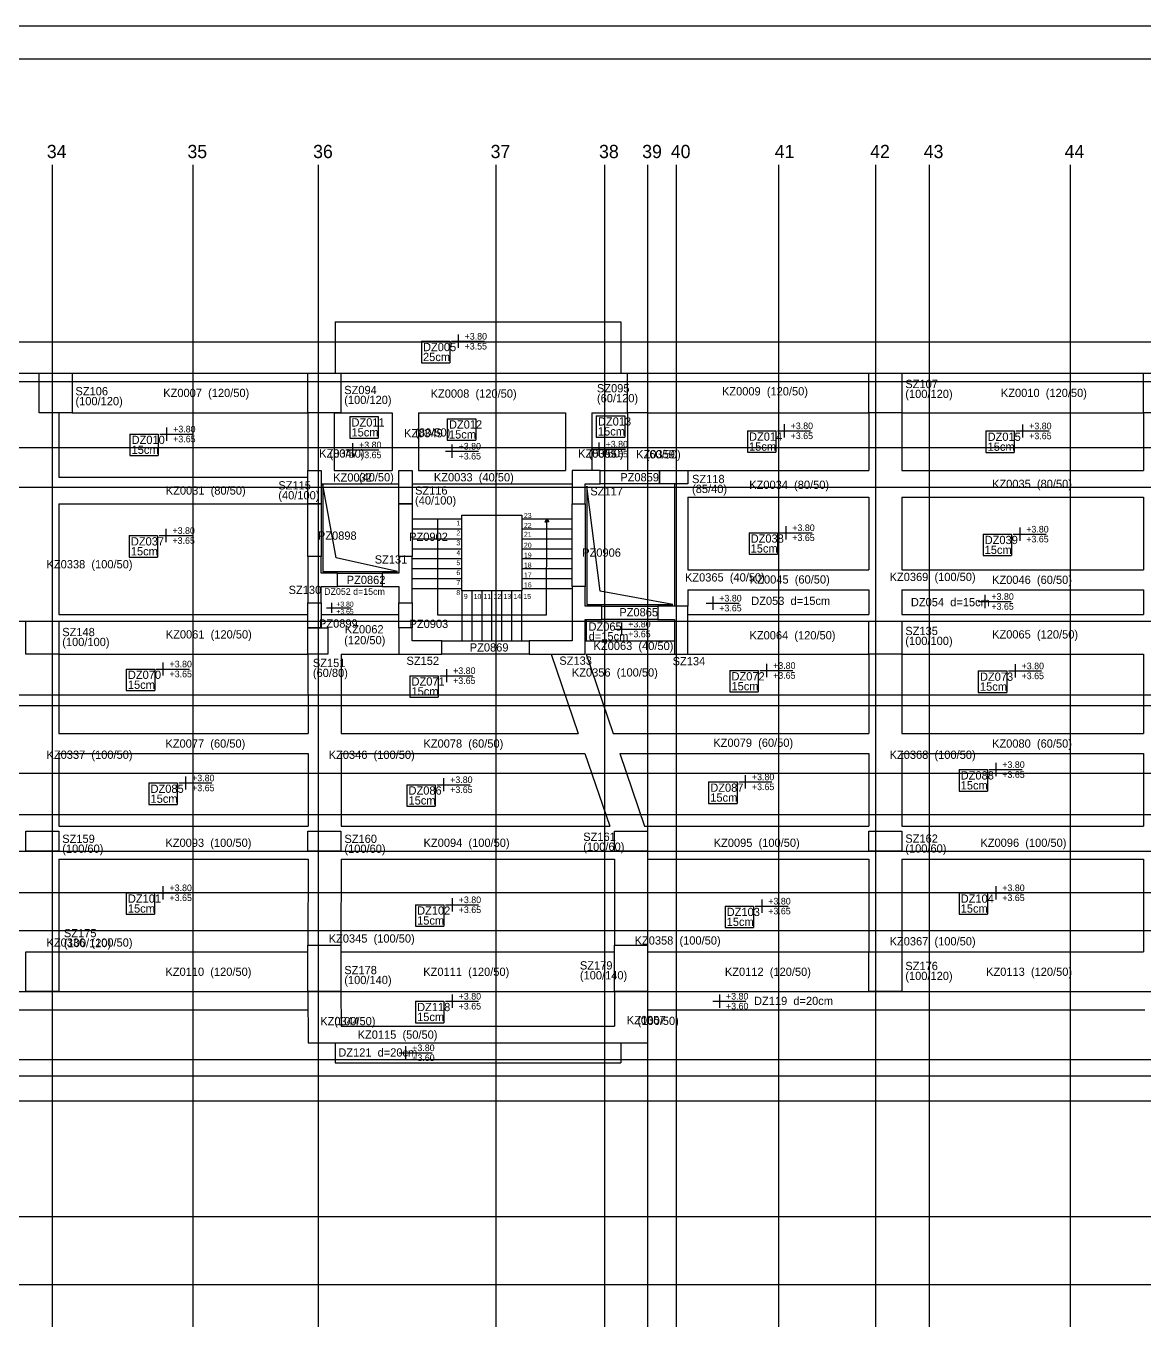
# Model space of a CAD drawing. Header units: millimetres. Extents: x -523454 to -504456, y -75378 to -66578.
# Drawn here: x -512089 to -508707, y -70491 to -66578 of the extents above; entities that cross this region are included whole.
import ezdxf

# ---------------------------------------------------------------- set-up
doc = ezdxf.new("R2010")
doc.units = ezdxf.units.MM
for name, color, linetype in [('KM Aks', 7, 'Continuous'), ('KM Döşeme Markası', 7, 'Continuous'), ('KM Döşeme Şaft', 7, 'Continuous'), ('KM Kesit Simge', 7, 'Continuous'), ('KM Kiriş', 7, 'Continuous'), ('KM Kiriş Markası', 7, 'Continuous'), ('KM Kolon', 7, 'Continuous'), ('KM Kolon Markası', 7, 'Continuous'), ('KM Perde', 7, 'Continuous'), ('KM Perde Markası', 7, 'Continuous'), ('LGP-SLAB2', 7, 'Continuous'), ('REBAR_DET2', 7, 'Continuous'), ('REBAR_DET3', 7, 'Continuous'), ('TABLO', 7, 'Continuous'), ('VM Aks Markası', 7, 'Continuous'), ('VM Kiriş', 7, 'Continuous'), ('VM Merdiven', 7, 'Continuous'), ('VM Merdiven Yazı', 7, 'Continuous')]:
    doc.layers.add(name, color=color, linetype=linetype)

msp = doc.modelspace()

# ---------------------------------------------------------------- linework, layer by layer
at = {"layer": 'KM Aks'}
for p, q in [((-512009.5, -66997.4), (-512009.5, -74152.7)), ((-511584.5, -66997.4), (-511584.5, -74152.7)), ((-511205, -66997.4), (-511205, -74152.7)), ((-510667.5, -66997.4), (-510667.5, -74152.7)), ((-510339.5, -66997.4), (-510339.5, -74152.7)), ((-510209.5, -66997.4), (-510209.5, -74152.7)), ((-510122.5, -66997.4), (-510122.5, -74152.7)), ((-509812.5, -66997.4), (-509812.5, -74152.7)), ((-509519.5, -66997.4), (-509519.5, -74152.7)), ((-509357.5, -66997.4), (-509357.5, -74152.7)), ((-508931, -66997.4), (-508931, -74152.7)), ((-521159.5, -67532.4), (-507288.3, -67532.4)), ((-521159.5, -67652.4), (-507288.3, -67652.4)), ((-521159.5, -67852.4), (-507288.3, -67852.4)), ((-521159.5, -67972.4), (-507288.3, -67972.4)), ((-521159.5, -68377.4), (-507288.3, -68377.4)), ((-521159.5, -68632.4), (-507288.3, -68632.4)), ((-521159.5, -68837.4), (-507288.3, -68837.4)), ((-521159.5, -68961.4), (-507288.3, -68961.4)), ((-521159.5, -69072.4), (-507288.3, -69072.4)), ((-521159.5, -69197.4), (-507288.3, -69197.4)), ((-521159.5, -69312.4), (-507288.3, -69312.4)), ((-521159.5, -69497.4), (-507288.3, -69497.4)), ((-521159.5, -69702.4), (-507288.3, -69702.4)), ((-521159.5, -69752.4), (-507288.3, -69752.4)), ((-521159.5, -69827.4), (-507288.3, -69827.4)), ((-521159.5, -70177.4), (-507288.3, -70177.4)), ((-521159.5, -70382.4), (-507288.3, -70382.4))]:
    msp.add_line(p, q, dxfattribs=at)
at = {"layer": 'KM Döşeme Şaft'}
for points in [[(-510965.1, -68227.1), (-511150.9, -68185.9), (-511191.5, -67965.6), (-511191.5, -68227.1)], [(-510132.1, -68327.4), (-510352, -68286.2), (-510392.6, -67969.7), (-510392.6, -68327.4)]]:
    msp.add_lwpolyline(points, close=True, dxfattribs=at)
at = {"layer": 'KM Kesit Simge'}
msp.add_line((-520808.7, -68600.1), (-507720.9, -68600.1), dxfattribs=at)
at = {"layer": 'KM Kiriş'}
for p, q in [((-511154.4, -67472.3), (-511154.4, -67627.3)), ((-511154.4, -67472.3), (-510289.5, -67472.3)), ((-510289.5, -67472.3), (-510289.5, -67627.3)), ((-513024.5, -67627.3), (-512049.5, -67627.3)), ((-511949.5, -67627.3), (-511236.5, -67627.3)), ((-511176.5, -67627.3), (-510901.5, -67627.3)), ((-510981.5, -67627.3), (-510269.5, -67627.3)), ((-510209.4, -67627.3), (-509539.4, -67627.3)), ((-509439.5, -67627.3), (-508689.5, -67627.3)), ((-511989.5, -67747.4), (-511989.5, -67942.3)), ((-511949.5, -67747.3), (-511236.5, -67747.3)), ((-511236.5, -67747.3), (-511236.5, -67922.3)), ((-511156.5, -67747.3), (-510981.5, -67747.3)), ((-511156.5, -67747.3), (-511156.5, -67922.3)), ((-510981.5, -67747.3), (-510981.5, -67922.3)), ((-510901.5, -67747.3), (-510457.5, -67747.3)), ((-510901.5, -67747.3), (-510901.5, -67922.3)), ((-510457.5, -67747.3), (-510457.5, -67922.3)), ((-510377.5, -67747.3), (-510269.5, -67747.3)), ((-510377.5, -67747.3), (-510377.5, -67922.3)), ((-510269.5, -67747.3), (-510269.5, -67922.3)), ((-510209.5, -67747.3), (-510209.5, -67922.3)), ((-510209.4, -67747.3), (-509539.4, -67747.3)), ((-509539.4, -67747.4), (-509539.4, -67922.3)), ((-509439.5, -67747.3), (-508709.4, -67747.3)), ((-509439.5, -67747.4), (-509439.5, -67922.3)), ((-508709.4, -67747.3), (-508709.4, -67922.3)), ((-511156.5, -67922.3), (-510981.5, -67922.3)), ((-510901.5, -67922.3), (-510457.5, -67922.3)), ((-510087.5, -67922.3), (-509539.4, -67922.3)), ((-509439.5, -67922.3), (-508709.4, -67922.3)), ((-511989.5, -67942.3), (-511236.5, -67942.3)), ((-511196.5, -67962.3), (-510961.5, -67962.3)), ((-510921.5, -67962.3), (-510437.5, -67962.3)), ((-510127.5, -67962.3), (-510127.5, -68282.3)), ((-510087.5, -68002.3), (-509539.4, -68002.3)), ((-510087.5, -68002.3), (-510087.5, -68222.3)), ((-509539.4, -68002.3), (-509539.4, -68222.3)), ((-509439.5, -68002.3), (-508709.4, -68002.3)), ((-509439.5, -68002.3), (-509439.5, -68222.3)), ((-508709.4, -68002.3), (-508709.4, -68222.3)), ((-511989.5, -68022.3), (-511236.5, -68022.3)), ((-511989.5, -68022.3), (-511989.5, -68357.3)), ((-510127.5, -68222.3), (-510127.5, -68332.3)), ((-510087.5, -68222.3), (-509539.4, -68222.3)), ((-509439.5, -68222.3), (-508709.4, -68222.3)), ((-510087.5, -68282.3), (-509539.4, -68282.3)), ((-510087.5, -68282.3), (-510087.5, -68332.3)), ((-509539.4, -68282.3), (-509539.4, -68357.3)), ((-509439.5, -68282.3), (-508709.4, -68282.3)), ((-509439.5, -68282.3), (-509439.5, -68357.3)), ((-508709.4, -68282.3), (-508709.4, -68357.3)), ((-511989.5, -68357.3), (-511236.5, -68357.3)), ((-511196.5, -68357.3), (-510961.5, -68357.3)), ((-510087.5, -68357.3), (-509539.4, -68357.3)), ((-509439.5, -68357.3), (-508709.4, -68357.3)), ((-510395, -68372.3), (-510395, -68437.3)), ((-510397.5, -68437.3), (-510127.5, -68437.3)), ((-511989.5, -68477.3), (-511236.6, -68477.3)), ((-511989.5, -68477.3), (-511989.5, -68717.3)), ((-511236.6, -68477.4), (-511236, -68717.3)), ((-511136, -68477.3), (-510961.5, -68477.3)), ((-511136, -68477.3), (-511136, -68717.3)), ((-510500.6, -68477.3), (-510418.9, -68717.3)), ((-510395, -68477.3), (-510127.5, -68477.3)), ((-510395, -68477.3), (-510313.3, -68717.3)), ((-510087.5, -68477.3), (-509539.4, -68477.3)), ((-509539.4, -68477.3), (-509539.4, -68717.3)), ((-509439.5, -68477.3), (-508709.4, -68477.3)), ((-509439.5, -68477.3), (-509439.5, -68717.3)), ((-508709.4, -68477.3), (-508709.4, -68717.3)), ((-511989.5, -68717.3), (-511236, -68717.3)), ((-511136, -68717.3), (-510418.9, -68717.3)), ((-510313.3, -68717.3), (-509539.4, -68717.3)), ((-509439.5, -68717.3), (-508709.4, -68717.3)), ((-511989.5, -68777.3), (-511236, -68777.3)), ((-511989.5, -68777.3), (-511989.5, -68997.3)), ((-511236, -68777.3), (-511236, -68997.3)), ((-511136, -68777.3), (-510398.5, -68777.3)), ((-511136, -68777.3), (-511136, -68997.3)), ((-510398.5, -68777.3), (-510323.6, -68997.3)), ((-510292.9, -68777.3), (-509539.4, -68777.3)), ((-510292.9, -68777.3), (-510218, -68997.3)), ((-509539.4, -68777.3), (-509539.4, -68997.3)), ((-509439.5, -68777.3), (-508709.4, -68777.3)), ((-509439.5, -68777.3), (-509439.5, -68997.3)), ((-508709.4, -68777.3), (-508709.4, -68997.3)), ((-511989.5, -68997.3), (-511236, -68997.3)), ((-511136, -68997.3), (-510323.6, -68997.3)), ((-510218, -68997.3), (-509539.4, -68997.3)), ((-509439.5, -68997.3), (-508709.4, -68997.3)), ((-511989.5, -69097.3), (-511236, -69097.3)), ((-511989.5, -69097.3), (-511989.5, -69377.3)), ((-511236, -69097.3), (-511236.5, -69357.4)), ((-511136, -69097.3), (-511136.5, -69357.4)), ((-511136, -69097.3), (-510309.5, -69097.3)), ((-510309.5, -69097.3), (-510309.4, -69357.4)), ((-510209.5, -69097.3), (-509539.4, -69097.3)), ((-510209.5, -69097.3), (-510209.4, -69357.4)), ((-509539.4, -69097.3), (-509539.4, -69377.3)), ((-509439.5, -69097.3), (-508709.4, -69097.3)), ((-509439.5, -69097.3), (-509439.5, -69377.3)), ((-508709.4, -69097.3), (-508709.4, -69377.3)), ((-511989.5, -69377.3), (-511236.5, -69377.3)), ((-511136.5, -69377.3), (-510309.4, -69377.3)), ((-510209.4, -69377.3), (-509539.4, -69377.3)), ((-509439.5, -69377.3), (-508709.4, -69377.3)), ((-512739.5, -69497.3), (-512069.5, -69497.3)), ((-511989.5, -69497.3), (-511236.5, -69497.3)), ((-511236.5, -69497.4), (-511236, -69652.3)), ((-511136.5, -69497.4), (-511136, -69602.3)), ((-511136, -69497.3), (-510309.5, -69497.3)), ((-510309.4, -69497.4), (-510309.5, -69602.3)), ((-510209.5, -69497.4), (-510209.5, -69652.3)), ((-510209.4, -69497.3), (-509519.5, -69497.3)), ((-509459.5, -69497.3), (-508704.6, -69497.3)), ((-512739.5, -69552.4), (-511236.5, -69552.4)), ((-510210.5, -69552.4), (-508704.6, -69552.4)), ((-511136, -69602.3), (-510309.5, -69602.3)), ((-511236, -69652.3), (-510209.5, -69652.3)), ((-511154.4, -69652.3), (-511154.4, -69712.3)), ((-510289.5, -69652.3), (-510289.5, -69712.3)), ((-511154.4, -69712.3), (-510289.5, -69712.3))]:
    msp.add_line(p, q, dxfattribs=at)
at = {"layer": 'KM Kolon'}
for points in [[(-512049.5, -67627.3), (-511949.5, -67627.3), (-511949.5, -67747.3), (-512049.5, -67747.3)], [(-511236.5, -67627.3), (-511136.5, -67627.3), (-511136.5, -67747.3), (-511236.5, -67747.3)], [(-510269.5, -67627.3), (-510209.5, -67627.3), (-510209.5, -67747.3), (-510269.5, -67747.3)], [(-509539.4, -67627.3), (-509439.5, -67627.3), (-509439.5, -67747.3), (-509539.4, -67747.3)], [(-508709.4, -67627.3), (-508609.4, -67627.3), (-508609.4, -67747.3), (-508709.4, -67747.3)], [(-511236.5, -67922.3), (-511196.5, -67922.3), (-511196.5, -68022.3), (-511236.5, -68022.3)], [(-510961.5, -67922.2), (-510921.5, -67922.2), (-510921.5, -68022.2), (-510961.5, -68022.2)], [(-510437.5, -68022.3), (-510397.5, -68022.3), (-510397.5, -67962.3), (-510352.5, -67962.3), (-510352.5, -67922.3), (-510437.5, -67922.3)], [(-510172.5, -67922.3), (-510087.5, -67922.3), (-510087.5, -67962.3), (-510172.5, -67962.3)], [(-511196.5, -68182.3), (-511236.5, -68182.3), (-511236.5, -68322.3), (-511196.5, -68322.3), (-511196.5, -68272.3), (-511146.5, -68272.3), (-511146.5, -68232.3), (-511196.5, -68232.3)], [(-510961.5, -68322.3), (-510921.5, -68322.3), (-510921.5, -68182.3), (-510961.5, -68182.3), (-510961.5, -68232.3), (-511011.5, -68232.3), (-511011.5, -68272.3), (-510961.5, -68272.3)], [(-510397.5, -68272.3), (-510437.5, -68272.3), (-510437.5, -68437.3), (-510567.5, -68437.3), (-510567.5, -68477.3), (-510397.5, -68477.3), (-510397.5, -68372.3), (-510347.5, -68372.3), (-510347.5, -68332.3), (-510397.5, -68332.3)], [(-510177.5, -68332.3), (-510177.5, -68372.3), (-510127.5, -68372.3), (-510127.5, -68477.3), (-510087.5, -68477.3), (-510087.5, -68332.3)], [(-512089.5, -68377.3), (-511989.5, -68377.3), (-511989.5, -68477.3), (-512089.5, -68477.3)], [(-509539.4, -68377.3), (-509439.5, -68377.3), (-509439.5, -68477.3), (-509539.4, -68477.3)], [(-511236.5, -68397.3), (-511176.5, -68397.3), (-511176.5, -68477.3), (-511236.5, -68477.3)], [(-510831.5, -68477.3), (-510831.5, -68437.3), (-510921.5, -68437.3), (-510921.5, -68397.3), (-510961.5, -68397.3), (-510961.5, -68477.3)], [(-512089.5, -69012.3), (-511989.5, -69012.3), (-511989.5, -69072.3), (-512089.5, -69072.3)], [(-511236.5, -69012.3), (-511136.5, -69012.3), (-511136.5, -69072.3), (-511236.5, -69072.3)], [(-510309.5, -69012.3), (-510209.5, -69012.3), (-510209.5, -69072.3), (-510309.5, -69072.3)], [(-509539.4, -69012.3), (-509439.5, -69012.3), (-509439.5, -69072.3), (-509539.4, -69072.3)], [(-511236.5, -69357.3), (-511136.5, -69357.3), (-511136.5, -69497.3), (-511236.5, -69497.3)], [(-510309.5, -69357.3), (-510209.5, -69357.3), (-510209.5, -69497.3), (-510309.5, -69497.3)], [(-512089.5, -69377.3), (-511989.5, -69377.3), (-511989.5, -69497.3), (-512089.5, -69497.3)], [(-509539.4, -69377.3), (-509439.5, -69377.3), (-509439.5, -69497.3), (-509539.4, -69497.3)]]:
    msp.add_lwpolyline(points, close=True, dxfattribs=at)
at = {"layer": 'KM Perde'}
for points in [[(-510352.5, -67922.3), (-510172.5, -67922.3), (-510172.5, -67962.3), (-510352.5, -67962.3)], [(-511196.5, -68022.3), (-511196.5, -68182.3), (-511236.5, -68182.3), (-511236.5, -68022.3)], [(-510921.5, -68022.2), (-510921.5, -68182.3), (-510961.5, -68182.3), (-510961.5, -68022.2)], [(-510397.5, -68022.3), (-510397.5, -68272.3), (-510437.5, -68272.3), (-510437.5, -68022.3)], [(-511146.5, -68232.3), (-511011.5, -68232.3), (-511011.5, -68272.3), (-511146.5, -68272.3)], [(-511196.5, -68322.3), (-511196.5, -68397.4), (-511236.6, -68397.4), (-511236.5, -68322.3)], [(-510921.5, -68322.3), (-510921.5, -68397.3), (-510961.5, -68397.3), (-510961.5, -68322.3)], [(-510347.5, -68332.3), (-510177.5, -68332.3), (-510177.5, -68372.3), (-510347.5, -68372.3)], [(-510831.5, -68437.3), (-510567.5, -68437.3), (-510567.5, -68477.3), (-510831.5, -68477.3)]]:
    msp.add_lwpolyline(points, close=True, dxfattribs=at)
at = {"layer": 'LGP-SLAB2'}
for p, q in [((-510893.2, -67531.1), (-510807.4, -67531.1)), ((-510893.2, -67531.1), (-510893.2, -67596.1)), ((-510807.4, -67531.1), (-510807.4, -67596.1)), ((-510893.2, -67596.1), (-510807.4, -67596.1)), ((-511109.6, -67758.9), (-511023.8, -67758.9)), ((-511109.6, -67758.9), (-511109.6, -67823.9)), ((-511023.8, -67758.9), (-511023.8, -67823.9)), ((-510814.7, -67765.2), (-510728.8, -67765.2)), ((-510814.7, -67765.2), (-510814.7, -67830.2)), ((-510728.8, -67765.2), (-510728.8, -67830.2)), ((-510364.1, -67756.1), (-510278.2, -67756.1)), ((-510364.1, -67756.1), (-510364.1, -67821.1)), ((-510278.2, -67756.1), (-510278.2, -67821.1)), ((-509907.1, -67801.9), (-509821.2, -67801.9)), ((-509907.1, -67801.9), (-509907.1, -67866.9)), ((-509821.2, -67801.9), (-509821.2, -67866.9)), ((-509185.5, -67802.3), (-509099.7, -67802.3)), ((-509185.5, -67802.3), (-509185.5, -67867.3)), ((-509099.7, -67802.3), (-509099.7, -67867.3)), ((-511774.7, -67811.7), (-511688.9, -67811.7)), ((-511774.7, -67811.7), (-511774.7, -67876.7)), ((-511688.9, -67811.7), (-511688.9, -67876.7)), ((-511109.6, -67823.9), (-511023.8, -67823.9)), ((-510814.7, -67830.2), (-510728.8, -67830.2)), ((-510364.1, -67821.1), (-510278.2, -67821.1)), ((-511774.7, -67876.7), (-511688.9, -67876.7)), ((-509907.1, -67866.9), (-509821.2, -67866.9)), ((-509185.5, -67867.3), (-509099.7, -67867.3)), ((-511777, -68118.6), (-511691, -68118.6)), ((-511777, -68118.6), (-511777, -68183.6)), ((-511691, -68118.6), (-511691, -68183.6)), ((-509902.2, -68110), (-509816.2, -68110)), ((-509902.2, -68110), (-509902.2, -68175)), ((-509816.2, -68110), (-509816.2, -68175)), ((-509194.4, -68114.3), (-509108.5, -68114.3)), ((-509194.4, -68114.3), (-509194.4, -68179.3)), ((-509108.5, -68114.3), (-509108.5, -68179.3)), ((-511777, -68183.6), (-511691, -68183.6)), ((-509902.2, -68175), (-509816.2, -68175)), ((-509194.4, -68179.3), (-509108.5, -68179.3)), ((-511785.9, -68522), (-511699.9, -68522)), ((-511785.9, -68522), (-511785.9, -68587)), ((-511699.9, -68522), (-511699.9, -68587)), ((-510928, -68542.2), (-510842.1, -68542.2)), ((-510928, -68542.2), (-510928, -68607.2)), ((-510842.1, -68542.2), (-510842.1, -68607.2)), ((-509960.2, -68526.5), (-509874.2, -68526.5)), ((-509960.2, -68526.5), (-509960.2, -68591.5)), ((-509874.2, -68526.5), (-509874.2, -68591.5)), ((-509208.6, -68527.7), (-509122.6, -68527.7)), ((-509208.6, -68527.7), (-509208.6, -68592.7)), ((-509122.6, -68527.7), (-509122.6, -68592.7)), ((-511785.9, -68587), (-511699.9, -68587)), ((-509960.2, -68591.5), (-509874.2, -68591.5)), ((-510928, -68607.2), (-510842.1, -68607.2)), ((-509208.6, -68592.7), (-509122.6, -68592.7)), ((-509266.9, -68826.1), (-509181, -68826.1)), ((-509266.9, -68826.1), (-509266.9, -68891.1)), ((-509181, -68826.1), (-509181, -68891.1)), ((-510024.3, -68863.2), (-509938.3, -68863.2)), ((-510024.3, -68863.2), (-510024.3, -68928.2)), ((-509938.3, -68863.2), (-509938.3, -68928.2)), ((-511717.4, -68866.5), (-511631.6, -68866.5)), ((-511717.4, -68866.5), (-511717.4, -68931.5)), ((-511631.6, -68866.5), (-511631.6, -68931.5)), ((-510937.1, -68871.8), (-510851, -68871.8)), ((-510937.1, -68871.8), (-510937.1, -68936.8)), ((-510851, -68871.8), (-510851, -68936.8)), ((-509266.9, -68891.1), (-509181, -68891.1)), ((-511717.4, -68931.5), (-511631.6, -68931.5)), ((-510937.1, -68936.8), (-510851, -68936.8)), ((-510024.3, -68928.2), (-509938.3, -68928.2)), ((-511785.9, -69198.6), (-511700, -69198.6)), ((-511785.9, -69198.6), (-511785.9, -69263.6)), ((-511700, -69198.6), (-511700, -69263.6)), ((-509266.9, -69198.6), (-509181.1, -69198.6)), ((-509266.9, -69198.6), (-509266.9, -69263.6)), ((-509181.1, -69198.6), (-509181.1, -69263.6)), ((-510911.1, -69234.8), (-510825.2, -69234.8)), ((-510911.1, -69234.8), (-510911.1, -69299.8)), ((-510825.2, -69234.8), (-510825.2, -69299.8)), ((-509974.7, -69238.9), (-509888.8, -69238.9)), ((-509974.7, -69238.9), (-509974.7, -69303.9)), ((-509888.8, -69238.9), (-509888.8, -69303.9)), ((-511785.9, -69263.6), (-511700, -69263.6)), ((-509266.9, -69263.6), (-509181.1, -69263.6)), ((-510911.1, -69299.8), (-510825.2, -69299.8)), ((-509974.7, -69303.9), (-509888.8, -69303.9)), ((-510911.1, -69526.4), (-510825.3, -69526.4)), ((-510911.1, -69526.4), (-510911.1, -69591.4)), ((-510825.3, -69526.4), (-510825.3, -69591.4)), ((-510911.1, -69591.4), (-510825.3, -69591.4))]:
    msp.add_line(p, q, dxfattribs=at)
at = {"layer": 'REBAR_DET2'}
for p, q in [((-510802.4, -67531.1), (-510702.4, -67531.1)), ((-510782.4, -67511.1), (-510782.4, -67551.1)), ((-511663.9, -67791.7), (-511663.9, -67831.7)), ((-509816.2, -67801.9), (-509716.2, -67801.9)), ((-509796.2, -67781.9), (-509796.2, -67821.9)), ((-509094.7, -67802.3), (-508994.7, -67802.3)), ((-509074.7, -67782.3), (-509074.7, -67822.3)), ((-511683.9, -67811.7), (-511583.9, -67811.7)), ((-511101.6, -67839.6), (-511101.6, -67879.6)), ((-510800.6, -67843.5), (-510800.6, -67883.5)), ((-510356, -67837.3), (-510356, -67877.3)), ((-511121.6, -67859.6), (-511021.6, -67859.6)), ((-510820.6, -67863.5), (-510720.6, -67863.5)), ((-510376, -67857.3), (-510276, -67857.3)), ((-511686, -68118.6), (-511586, -68118.6)), ((-511666, -68098.6), (-511666, -68138.6)), ((-509811.2, -68110), (-509711.2, -68110)), ((-509791.2, -68090), (-509791.2, -68130)), ((-509103.5, -68114.3), (-509003.5, -68114.3)), ((-509083.5, -68094.3), (-509083.5, -68134.3)), ((-510012.1, -68302.9), (-510012.1, -68342.9)), ((-509209, -68317.9), (-509109, -68317.9)), ((-509189, -68297.9), (-509189, -68337.9)), ((-511180.3, -68337.1), (-511105.3, -68337.1)), ((-511165.3, -68322.1), (-511165.3, -68352.1)), ((-510032.1, -68322.9), (-509932.1, -68322.9)), ((-510287.4, -68381.1), (-510287.4, -68421.1)), ((-510307.4, -68401.1), (-510207.4, -68401.1)), ((-511674.9, -68502), (-511674.9, -68542)), ((-509849.2, -68506.5), (-509849.2, -68546.5)), ((-509097.6, -68507.7), (-509097.6, -68547.7)), ((-511694.9, -68522), (-511594.9, -68522)), ((-510837.1, -68542.2), (-510737.1, -68542.2)), ((-510817.1, -68522.2), (-510817.1, -68562.2)), ((-509869.2, -68526.5), (-509769.2, -68526.5)), ((-509117.6, -68527.7), (-509017.6, -68527.7)), ((-509176, -68826.1), (-509076, -68826.1)), ((-509156, -68806.1), (-509156, -68846.1)), ((-511606.6, -68846.5), (-511606.6, -68886.5)), ((-510826, -68851.8), (-510826, -68891.8)), ((-509933.3, -68863.2), (-509833.3, -68863.2)), ((-509913.3, -68843.2), (-509913.3, -68883.2)), ((-511626.6, -68866.5), (-511526.6, -68866.5)), ((-510846, -68871.8), (-510746, -68871.8)), ((-511675, -69178.6), (-511675, -69218.6)), ((-509156.1, -69178.6), (-509156.1, -69218.6)), ((-511695, -69198.6), (-511595, -69198.6)), ((-510800.2, -69214.8), (-510800.2, -69254.8)), ((-509176.1, -69198.6), (-509076.1, -69198.6)), ((-510820.2, -69234.8), (-510720.2, -69234.8)), ((-509883.8, -69238.9), (-509783.8, -69238.9)), ((-509863.8, -69218.9), (-509863.8, -69258.9)), ((-510820.3, -69526.4), (-510720.3, -69526.4)), ((-510800.3, -69506.4), (-510800.3, -69546.4)), ((-510011.7, -69526.3), (-509911.7, -69526.3)), ((-509991.7, -69506.3), (-509991.7, -69546.3)), ((-510960.8, -69682.3), (-510860.8, -69682.3)), ((-510940.8, -69662.3), (-510940.8, -69702.3))]:
    msp.add_line(p, q, dxfattribs=at)
at = {"layer": 'TABLO'}
for points in [[(-521453.6, -66577.6), (-504456.1, -66577.6), (-504456.1, -75377.6), (-521453.6, -75377.6)], [(-521353.6, -66677.6), (-504556.1, -66677.6), (-504556.1, -75277.6), (-521353.6, -75277.6)]]:
    msp.add_lwpolyline(points, close=True, dxfattribs=at)
at = {"layer": 'VM Kiriş'}
for p, q in [((-510770.6, -68069.3), (-510921.5, -68069.3)), ((-510438.6, -68069.3), (-510589.5, -68069.3)), ((-510770.6, -68279.3), (-510921.5, -68279.3)), ((-510438.6, -68279.3), (-510589.5, -68279.3)), ((-510770.6, -68285.3), (-510770.6, -68437.3)), ((-510590.6, -68285.3), (-510590.6, -68437.3))]:
    msp.add_line(p, q, dxfattribs=at)
at = {"layer": 'VM Merdiven'}
for p, q in [((-510770.6, -68099.3), (-510921.5, -68099.3)), ((-510438.6, -68099.3), (-510589.5, -68099.3)), ((-510770.6, -68129.3), (-510921.5, -68129.3)), ((-510770.6, -68159.3), (-510921.5, -68159.3)), ((-510438.6, -68129.3), (-510589.5, -68129.3)), ((-510438.6, -68159.3), (-510589.5, -68159.3)), ((-510770.6, -68189.3), (-510921.5, -68189.3)), ((-510438.6, -68189.3), (-510589.5, -68189.3)), ((-510770.6, -68219.3), (-510921.5, -68219.3)), ((-510438.6, -68219.3), (-510589.5, -68219.3)), ((-510770.6, -68249.3), (-510921.5, -68249.3)), ((-510438.6, -68249.3), (-510589.5, -68249.3)), ((-510740.6, -68285.3), (-510740.6, -68437.3)), ((-510710.6, -68285.3), (-510710.6, -68437.3)), ((-510680.6, -68285.3), (-510680.6, -68437.3)), ((-510650.6, -68285.3), (-510650.6, -68437.3)), ((-510620.6, -68285.3), (-510620.6, -68437.3))]:
    msp.add_line(p, q, dxfattribs=at)
for points in [[(-510844.5, -68069.3), (-510844.5, -68358.3), (-510514.5, -68358.3), (-510514, -68069.3)], [(-510514, -68069.3), (-510520.1, -68076.6), (-510514, -68076.6)], [(-510514, -68069.3), (-510508, -68076.6), (-510514, -68076.6)]]:
    msp.add_lwpolyline(points, dxfattribs=at)
msp.add_lwpolyline([(-510770.6, -68057.3), (-510589.5, -68057.3), (-510589.5, -68285.3), (-510770.6, -68285.3)], close=True, dxfattribs=at)

# ---------------------------------------------------------------- texts
at = {"layer": 'KM Döşeme Markası'}
for s, height, p in [('DZ005', 25, (-510888.2, -67561.1)), ('25cm', 25, (-510888.2, -67591.1)), ('DZ011', 25, (-511104.6, -67788.9)), ('DZ012', 25, (-510809.7, -67795.2)), ('DZ013', 25, (-510359.1, -67786.1)), ('15cm', 25, (-511104.6, -67818.9)), ('15cm', 25, (-510809.7, -67825.2)), ('15cm', 25, (-510359.1, -67816.1)), ('DZ014', 25, (-509902.1, -67831.9)), ('DZ015', 25, (-509180.5, -67832.3)), ('15cm', 25, (-511769.7, -67871.7)), ('DZ010', 25, (-511769.7, -67841.7)), ('15cm', 25, (-509902.1, -67861.9)), ('15cm', 25, (-509180.5, -67862.3)), ('DZ038', 25, (-509897.2, -68140)), ('DZ039', 25, (-509189.4, -68144.3)), ('15cm', 25, (-511772, -68178.6)), ('DZ037', 25, (-511772, -68148.6)), ('15cm', 25, (-509897.2, -68170)), ('15cm', 25, (-509189.4, -68174.3)), ('DZ052 d=15cm', 20, (-511187.2, -68297.8)), ('DZ053  d=15cm', 25, (-509895.5, -68328.4)), ('DZ054  d=15cm', 25, (-509412.5, -68332.3)), ('DZ065', 25, (-510387.7, -68406.2)), ('d=15cm', 25, (-510387.1, -68435.5)), ('DZ070', 25, (-511780.9, -68552)), ('DZ071', 25, (-510923, -68572.2)), ('DZ072', 25, (-509955.2, -68556.5)), ('DZ073', 25, (-509203.6, -68557.7)), ('15cm', 25, (-511780.9, -68582)), ('15cm', 25, (-510923, -68602.2)), ('15cm', 25, (-509955.2, -68586.5)), ('15cm', 25, (-509203.6, -68587.7)), ('15cm', 25, (-509261.9, -68886.1)), ('DZ088', 25, (-509261.9, -68856.1)), ('15cm', 25, (-511712.4, -68926.5)), ('DZ085', 25, (-511712.4, -68896.5)), ('DZ086', 25, (-510932.1, -68901.8)), ('15cm', 25, (-510019.3, -68923.2)), ('DZ087', 25, (-510019.3, -68893.2)), ('15cm', 25, (-510932.1, -68931.8)), ('DZ101', 25, (-511780.9, -69228.6)), ('DZ104', 25, (-509261.9, -69228.6)), ('15cm', 25, (-511780.9, -69258.6)), ('DZ102', 25, (-510906.1, -69264.8)), ('DZ103', 25, (-509969.7, -69268.9)), ('15cm', 25, (-509261.9, -69258.6)), ('15cm', 25, (-510906.1, -69294.8)), ('15cm', 25, (-509969.7, -69298.9)), ('DZ118', 25, (-510906.1, -69556.4)), ('DZ119  d=20cm', 25, (-509887, -69537.9)), ('15cm', 25, (-510906.1, -69586.4)), ('DZ121  d=20cm', 25, (-511144.4, -69693.8))]:
    msp.add_text(s, height=height, dxfattribs=at).set_placement(p)
at = {"layer": 'KM Kiriş Markası'}
for s, p in [('KZ0007  (120/50)', (-511674, -67699.8)), ('KZ0008  (120/50)', (-510865.2, -67701.7)), ('KZ0009  (120/50)', (-509984, -67694.9)), ('KZ0010  (120/50)', (-509140.3, -67699.8)), ('KZ0349', (-510945.7, -67821.6)), ('(80/50)', (-510911.5, -67819.3)), ('KZ0347', (-511202.3, -67882.6)), ('(80/50)', (-511171.1, -67883.2)), ('KZ0355', (-510419.2, -67883.3)), ('(80/50)', (-510387.4, -67882.6)), ('KZ0359', (-510243.6, -67885)), ('(60/50)', (-510214.7, -67885.4)), ('KZ0032', (-511159.9, -67955.3)), ('(40/50)', (-511082.3, -67954.8)), ('KZ0033  (40/50)', (-510855.3, -67954.8)), ('KZ0034  (80/50)', (-509901.5, -67977.5)), ('KZ0035  (80/50)', (-509167, -67974.8)), ('KZ0031  (80/50)', (-511666.3, -67994.8)), ('KZ0338  (100/50)', (-512027, -68217.7)), ('KZ0365  (40/50)', (-510095.9, -68257.5)), ('KZ0045  (60/50)', (-509899.5, -68263.8)), ('KZ0369  (100/50)', (-509476.9, -68256.1)), ('KZ0046  (60/50)', (-509167, -68264.8)), ('KZ0062', (-511124.6, -68414.4)), ('KZ0061  (120/50)', (-511666.3, -68429.8)), ('(120/50)', (-511126.6, -68447.3)), ('KZ0064  (120/50)', (-509900.7, -68432.5)), ('KZ0065  (120/50)', (-509167, -68429.8)), ('KZ0063  (40/50)', (-510372.4, -68464.6)), ('KZ0356  (100/50)', (-510438, -68544.9)), ('KZ0077  (60/50)', (-511667.4, -68759.8)), ('KZ0078  (60/50)', (-510887, -68759.8)), ('KZ0079  (60/50)', (-510010.2, -68757.4)), ('KZ0080  (60/50)', (-509167, -68759.8)), ('KZ0337  (100/50)', (-512027, -68793.6)), ('KZ0346  (100/50)', (-511173.5, -68793.8)), ('KZ0368  (100/50)', (-509476.9, -68793.7)), ('KZ0093  (100/50)', (-511667.4, -69059.8)), ('KZ0094  (100/50)', (-510886.5, -69059.8)), ('KZ0095  (100/50)', (-510009, -69059.8)), ('KZ0096  (100/50)', (-509202.2, -69059.8)), ('KZ0336  (100/50)', (-512027, -69361.4)), ('KZ0345  (100/50)', (-511173.5, -69349.2)), ('KZ0358  (100/50)', (-510248.2, -69355.2)), ('KZ0367  (100/50)', (-509476.9, -69357.7)), ('KZ0110  (120/50)', (-511667.4, -69449.8)), ('KZ0111  (120/50)', (-510887.5, -69449.8)), ('KZ0112  (120/50)', (-509975.1, -69449.8)), ('KZ0113  (120/50)', (-509185.1, -69449.8)), ('KZ0357', (-510271.9, -69595.8)), ('KZ0344', (-511199, -69599.1)), ('(100/50)', (-511156.5, -69599.1)), ('(100/50)', (-510239, -69598.3)), ('KZ0115  (50/50)', (-511086, -69639.8))]:
    msp.add_text(s, height=25, dxfattribs=at).set_placement(p)
at = {"layer": 'KM Kolon Markası'}
for s, p in [('SZ107', (-509429.4, -67672.7)), ('SZ106', (-511939.5, -67694.6)), ('SZ094', (-511126.5, -67690.9)), ('SZ095', (-510362.1, -67685.7)), ('(60/120)', (-510362.1, -67715.7)), ('(100/120)', (-509429.4, -67702.7)), ('(100/120)', (-511939.5, -67724.6)), ('(100/120)', (-511126.5, -67720.9)), ('SZ115', (-511325.9, -67979.2)), ('SZ118', (-510074.5, -67960)), ('(85/40)', (-510074.5, -67990)), ('(40/100)', (-511325.9, -68009.2)), ('SZ116', (-510912.4, -67994.8)), ('(40/100)', (-510912.4, -68024.8)), ('SZ117', (-510382.1, -67997.2)), ('SZ131', (-511034.4, -68203.3)), ('SZ130', (-511294.7, -68295.3)), ('SZ135', (-509429.4, -68419.4)), ('SZ148', (-511979.5, -68422.7)), ('(100/100)', (-511979.5, -68452.7)), ('(100/100)', (-509429.4, -68449.4)), ('SZ151', (-511221.4, -68516.2)), ('SZ152', (-510938.2, -68509.6)), ('SZ133', (-510475.9, -68509.2)), ('SZ134', (-510133.2, -68510.8)), ('(60/80)', (-511221.4, -68546.2)), ('SZ159', (-511979.5, -69047.8)), ('SZ160', (-511126, -69047.9)), ('SZ161', (-510403.5, -69041.7)), ('SZ162', (-509429.4, -69047.1)), ('(100/60)', (-511979.5, -69077.8)), ('(100/60)', (-511126, -69077.9)), ('(100/60)', (-510403.5, -69071.7)), ('(100/60)', (-509429.4, -69077.1)), ('SZ175', (-511974.5, -69333)), ('(100/120)', (-511974.5, -69363)), ('SZ179', (-510413.7, -69430.5)), ('SZ176', (-509429.4, -69432.3)), ('SZ178', (-511126.3, -69444.7)), ('(100/140)', (-511126.3, -69474.7)), ('(100/140)', (-510413.7, -69460.5)), ('(100/120)', (-509429.4, -69462.3))]:
    msp.add_text(s, height=25, dxfattribs=at).set_placement(p)
at = {"layer": 'KM Perde Markası'}
for s, p in [('PZ0859 ', (-510291.6, -67954.8)), ('PZ0898 ', (-511206.1, -68131.2)), ('PZ0902 ', (-510930.2, -68134.8)), ('PZ0906 ', (-510406.7, -68182.5)), ('PZ0862 ', (-511119, -68265.1)), ('PZ0865', (-510294.4, -68362.8)), ('PZ0899', (-511202.9, -68396.9)), ('PZ0903', (-510929, -68397.9)), ('PZ0869 ', (-510746.8, -68469.2))]:
    msp.add_text(s, height=25, dxfattribs=at).set_placement(p)
at = {"layer": 'REBAR_DET3'}
for s, height, p in [('+3.80', 20, (-510762.4, -67526.1)), ('+3.55', 20, (-510762.4, -67556.1)), ('+3.80', 20, (-511643.9, -67806.7)), ('+3.80', 20, (-509776.2, -67796.9)), ('+3.65', 20, (-509776.2, -67826.9)), ('+3.80', 20, (-509054.7, -67797.3)), ('+3.65', 20, (-509054.7, -67827.3)), ('+3.65', 20, (-511643.9, -67836.7)), ('+3.80', 20, (-511081.6, -67854.6)), ('+3.80', 20, (-510780.6, -67858.5)), ('+3.80', 20, (-510336, -67852.3)), ('+3.65', 20, (-511081.6, -67884.6)), ('+3.65', 20, (-510780.6, -67888.5)), ('+3.65', 20, (-510336, -67882.3)), ('+3.80', 20, (-511646, -68113.6)), ('+3.80', 20, (-509771.2, -68105)), ('+3.65', 20, (-509771.2, -68135)), ('+3.80', 20, (-509063.5, -68109.3)), ('+3.65', 20, (-509063.5, -68139.3)), ('+3.65', 20, (-511646, -68143.6)), ('+3.80', 15, (-511150.3, -68333.4)), ('+3.80', 20, (-509992.1, -68317.9)), ('+3.80', 20, (-509169, -68312.9)), ('+3.65', 15, (-511150.3, -68355.9)), ('+3.65', 20, (-509992.1, -68347.9)), ('+3.65', 20, (-509169, -68342.9)), ('+3.80', 20, (-510267.4, -68396.1)), ('+3.65', 20, (-510267.4, -68426.1)), ('+3.80', 20, (-511654.9, -68517)), ('+3.80', 20, (-509829.2, -68521.5)), ('+3.80', 20, (-509077.6, -68522.7)), ('+3.65', 20, (-511654.9, -68547)), ('+3.80', 20, (-510797.1, -68537.2)), ('+3.65', 20, (-510797.1, -68567.2)), ('+3.65', 20, (-509829.2, -68551.5)), ('+3.65', 20, (-509077.6, -68552.7)), ('+3.80', 20, (-509136, -68821.1)), ('+3.80', 20, (-511586.6, -68861.5)), ('+3.80', 20, (-510806, -68866.8)), ('+3.80', 20, (-509893.3, -68858.2)), ('+3.65', 20, (-509136, -68851.1)), ('+3.65', 20, (-511586.6, -68891.5)), ('+3.65', 20, (-510806, -68896.8)), ('+3.65', 20, (-509893.3, -68888.2)), ('+3.80', 20, (-511655, -69193.6)), ('+3.80', 20, (-509136.1, -69193.6)), ('+3.65', 20, (-511655, -69223.6)), ('+3.80', 20, (-510780.2, -69229.8)), ('+3.80', 20, (-509843.8, -69233.9)), ('+3.65', 20, (-509136.1, -69223.6)), ('+3.65', 20, (-510780.2, -69259.8)), ('+3.65', 20, (-509843.8, -69263.9)), ('+3.80', 20, (-510780.3, -69521.4)), ('+3.65', 20, (-510780.3, -69551.4)), ('+3.80', 20, (-509971.7, -69521.3)), ('+3.60', 20, (-509971.7, -69551.3)), ('+3.80', 20, (-510920.8, -69677.3)), ('+3.60', 20, (-510920.8, -69707.3))]:
    msp.add_text(s, height=height, dxfattribs=at).set_placement(p)
at = {"layer": 'VM Aks Markası'}
for s, p in [('34', (-512026.1, -66977.4)), ('35', (-511600.7, -66977.4)), ('36', (-511220.6, -66977.4)), ('37', (-510683.7, -66977.4)), ('38', (-510355.7, -66977.4)), ('39', (-510225.2, -66977.4)), ('40', (-510138.7, -66977.4)), ('41', (-509824.4, -66977.4)), ('42', (-509535.7, -66977.4)), ('43', (-509373.7, -66977.4)), ('44', (-508947.6, -66977.4))]:
    msp.add_text(s, height=40, dxfattribs=at).set_placement(p)
at = {"layer": 'VM Merdiven Yazı'}
for s, p in [('1', (-510787.2, -68088.1)), ('23', (-510582.8, -68065.3)), ('22', (-510582.8, -68095.3)), ('2', (-510787.2, -68118.1)), ('21', (-510582.8, -68122.3)), ('3', (-510787.2, -68148.1)), ('20', (-510582.8, -68155.3)), ('4', (-510787.2, -68178.1)), ('5', (-510787.2, -68208.1)), ('19', (-510582.8, -68185.3)), ('18', (-510582.8, -68215.3)), ('6', (-510787.2, -68238.1)), ('17', (-510582.8, -68245.3)), ('7', (-510787.2, -68268.1)), ('16', (-510582.8, -68275.3)), ('8', (-510787.3, -68298.5)), ('9', (-510764.7, -68310.1)), ('10', (-510734.9, -68310.4)), ('11', (-510705.2, -68310)), ('12', (-510674.7, -68310.1)), ('13', (-510644.7, -68310.1)), ('14', (-510614.7, -68310.1)), ('15', (-510584.4, -68310.2))]:
    msp.add_text(s, height=15, dxfattribs=at).set_placement(p)

doc.saveas('drawing.dxf')
